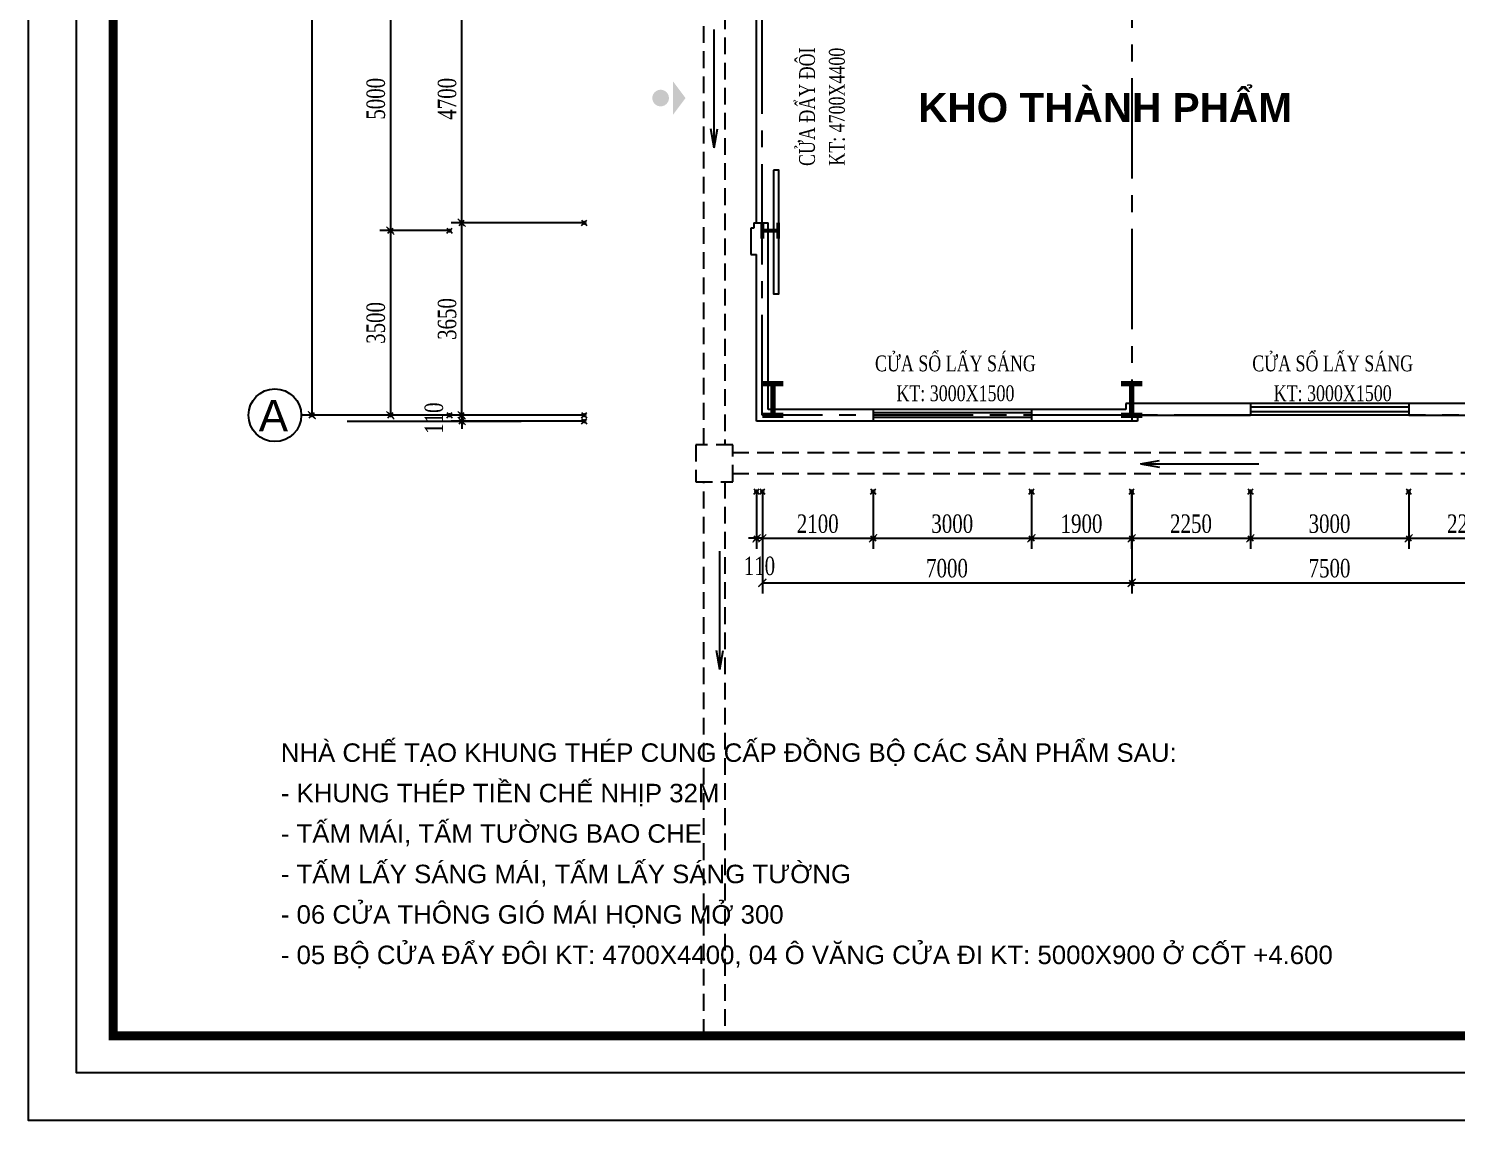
# Model space of a CAD drawing. Extents: x -32628 to 190565, y 82974 to 183560.
# Drawn here: x -32628 to -5567, y 82974 to 103676 of the extents above; entities that cross this region are included whole.
import ezdxf
from ezdxf.enums import TextEntityAlignment as Align

# ---------------------------------------------------------------- set-up
doc = ezdxf.new("R2010")
doc.units = 0
doc.header["$LTSCALE"] = 100
doc.header["$MEASUREMENT"] = 0
doc.header["$PDMODE"] = 35
doc.header["$PDSIZE"] = 50
doc.linetypes.add('CENTER2', pattern=[28.575, 19.05, -3.175, 3.175, -3.175])
doc.linetypes.add('HIDDEN2', pattern=[4.7625, 3.175, -1.5875])
doc.layers.get('0').update_dxf_attribs({"linetype": 'CONTINUOUS'})
for name, color, linetype in [('DWGshare.com_CUA_DWGshare.com', 13, 'CONTINUOUS'), ('DWGshare.com_DIM_DWGshare.com', 8, 'CONTINUOUS'), ('DWGshare.com_KHUAT_DWGshare.com', 145, 'HIDDEN2'), ('DWGshare.com_TEXT_DWGshare.com', 2, 'CONTINUOUS'), ('DWGshare.com_THAY_DWGshare.com', 9, 'CONTINUOUS'), ('DWGshare.com_WALLS_BLINE_DWGshare.com', 251, 'CENTER2'), ('DWGshare.com_WALLS_DWGshare.com', 31, 'CONTINUOUS')]:
    doc.layers.add(name, color=color, linetype=linetype)
doc.layers.add('DWGshare.com_DEFPOINTS_DWGshare.com', color=7, linetype='CONTINUOUS', plot=False)
doc.styles.add('1', font='vntimeh.shx', dxfattribs={"width": 0.75})
doc.styles.add('VHARIAL', font='')
doc.styles.add('VHAVANB', font='')
doc.styles.get('VHARIAL').set_extended_font_data('.VnArialH')
doc.styles.get('VHAVANB').set_extended_font_data('.VnArialH', bold=True)
doc.dimstyles.new('D2-100', dxfattribs={"dimtxt": 350, "dimasz": 150, "dimexe": 200, "dimexo": 0, "dimgap": 100, "dimtad": 1, "dimdec": 0, "dimzin": 0, "dimdsep": 46, "dimtxsty": '1', "dimblk1": 'ARCHTICK', "dimblk2": 'ARCHTICK', "dimsah": 1, "dimcen": 0.09, "dimclrd": 256, "dimclre": 256, "dimclrt": 2, "dimadec": 0, "dimazin": 0, "dimtfac": 1, "dimtdec": 0, "dimtmove": 2, "dimatfit": 3, "dimldrblk": 'ARCHTICK', "dimfxl": 1, "dimtolj": 1, "dimtzin": 0, "dimarcsym": 0})

# ---------------------------------------------------------------- blocks, each defined once
blk = doc.blocks.new('_ARCHTICK')
at = {"color": 0, "linetype": 'ByBlock', "const_width": 0.15}
blk.add_lwpolyline([(-0.5, -0.5), (0.5, 0.5)], dxfattribs=at)
blk = doc.blocks.new('*D96')
at = {"linetype": 'ByBlock', "transparency": 16777216}
for p, q in [((111429, 128344), (106065, 128344)), ((106265, 128344), (106265, 96344)), ((111429, 96344), (106065, 96344))]:
    blk.add_line(p, q, dxfattribs=at)
at = {"layer": 'DWGshare.com_DEFPOINTS_DWGshare.com', "color": 0, "linetype": 'ByBlock', "transparency": 16777216}
for p in [(111429, 128344), (106265, 96344), (111429, 96344)]:
    blk.add_point(p, dxfattribs=at)
at = {"linetype": 'ByBlock', "transparency": 16777216, "xscale": 150, "yscale": 150, "zscale": 150}
for p, rotation in [((106265, 128344), 90), ((106265, 96344), 270)]:
    blk.add_blockref('_ARCHTICK', p, dxfattribs=dict(at, rotation=rotation))
at = {"color": 2, "linetype": 'ByBlock', "transparency": 16777216, "insert": (105990, 112344), "char_height": 350, "attachment_point": 5, "rotation": 90, "style": '1'}
blk.add_mtext('\\A1;32000', dxfattribs=at)
blk = doc.blocks.new('*D88')
at = {"linetype": 'ByBlock', "transparency": 16777216}
for p, q in [((-24420, 99994), (-24420, 96344)), ((-22096, 96344), (-24620, 96344))]:
    blk.add_line(p, q, dxfattribs=at)
at = {"layer": 'DWGshare.com_DEFPOINTS_DWGshare.com', "color": 0, "linetype": 'ByBlock', "transparency": 16777216}
for p in [(-22096, 99994), (-24420, 96344), (-22096, 96344)]:
    blk.add_point(p, dxfattribs=at)
at = {"linetype": 'ByBlock', "transparency": 16777216, "xscale": 150, "yscale": 150, "zscale": 150}
for p, rotation in [((-24420, 99994), 90), ((-24420, 96344), 270)]:
    blk.add_blockref('_ARCHTICK', p, dxfattribs=dict(at, rotation=rotation))
at = {"color": 2, "linetype": 'ByBlock', "transparency": 16777216, "insert": (-24695, 98169), "char_height": 350, "attachment_point": 5, "rotation": 90, "style": '1'}
blk.add_mtext('\\A1;3650', dxfattribs=at)
blk = doc.blocks.new('*D87')
at = {"linetype": 'ByBlock', "transparency": 16777216}
for p, q in [((-24420, 104694), (-24420, 99994)), ((-22096, 99994), (-24620, 99994))]:
    blk.add_line(p, q, dxfattribs=at)
at = {"layer": 'DWGshare.com_DEFPOINTS_DWGshare.com', "color": 0, "linetype": 'ByBlock', "transparency": 16777216}
for p in [(-22096, 104694), (-24420, 99994), (-22096, 99994)]:
    blk.add_point(p, dxfattribs=at)
at = {"linetype": 'ByBlock', "transparency": 16777216, "xscale": 150, "yscale": 150, "zscale": 150}
for p, rotation in [((-24420, 104694), 90), ((-24420, 99994), 270)]:
    blk.add_blockref('_ARCHTICK', p, dxfattribs=dict(at, rotation=rotation))
at = {"color": 2, "linetype": 'ByBlock', "transparency": 16777216, "insert": (-24695, 102344), "char_height": 350, "attachment_point": 5, "rotation": 90, "style": '1'}
blk.add_mtext('\\A1;4700', dxfattribs=at)
blk = doc.blocks.new('*D94')
at = {"linetype": 'ByBlock', "transparency": 16777216}
for p, q in [((-25771, 104844), (-25771, 99844)), ((-24650, 99844), (-25971, 99844))]:
    blk.add_line(p, q, dxfattribs=at)
at = {"layer": 'DWGshare.com_DEFPOINTS_DWGshare.com', "color": 0, "linetype": 'ByBlock', "transparency": 16777216}
for p in [(-24650, 104844), (-25771, 99844), (-24650, 99844)]:
    blk.add_point(p, dxfattribs=at)
at = {"linetype": 'ByBlock', "transparency": 16777216, "xscale": 150, "yscale": 150, "zscale": 150}
for p, rotation in [((-25771, 104844), 90), ((-25771, 99844), 270)]:
    blk.add_blockref('_ARCHTICK', p, dxfattribs=dict(at, rotation=rotation))
at = {"color": 2, "linetype": 'ByBlock', "transparency": 16777216, "insert": (-26046, 102344), "char_height": 350, "attachment_point": 5, "rotation": 90, "style": '1'}
blk.add_mtext('\\A1;5000', dxfattribs=at)
blk = doc.blocks.new('*D95')
at = {"linetype": 'ByBlock', "transparency": 16777216}
for p, q in [((-25771, 99844), (-25771, 96344)), ((-24650, 96344), (-25971, 96344))]:
    blk.add_line(p, q, dxfattribs=at)
at = {"layer": 'DWGshare.com_DEFPOINTS_DWGshare.com', "color": 0, "linetype": 'ByBlock', "transparency": 16777216}
for p in [(-24650, 99844), (-25771, 96344), (-24650, 96344)]:
    blk.add_point(p, dxfattribs=at)
at = {"linetype": 'ByBlock', "transparency": 16777216, "xscale": 150, "yscale": 150, "zscale": 150}
for p, rotation in [((-25771, 99844), 90), ((-25771, 96344), 270)]:
    blk.add_blockref('_ARCHTICK', p, dxfattribs=dict(at, rotation=rotation))
at = {"color": 2, "linetype": 'ByBlock', "transparency": 16777216, "insert": (-26046, 98094), "char_height": 350, "attachment_point": 5, "rotation": 90, "style": '1'}
blk.add_mtext('\\A1;3500', dxfattribs=at)
blk = doc.blocks.new('*D112')
at = {"linetype": 'ByBlock', "transparency": 16777216}
for p, q in [((113497, 94899), (113497, 93811)), ((115597, 94899), (115597, 93811)), ((113497, 94011), (115597, 94011))]:
    blk.add_line(p, q, dxfattribs=at)
at = {"layer": 'DWGshare.com_DEFPOINTS_DWGshare.com', "color": 0, "linetype": 'ByBlock', "transparency": 16777216}
for p in [(113497, 94899), (115597, 94899), (115597, 94011)]:
    blk.add_point(p, dxfattribs=at)
at = {"linetype": 'ByBlock', "transparency": 16777216, "xscale": 150, "yscale": 150, "zscale": 150, "rotation": 180}
blk.add_blockref('_ARCHTICK', (113497, 94011), dxfattribs=at)
at = {"linetype": 'ByBlock', "transparency": 16777216, "xscale": 150, "yscale": 150, "zscale": 150}
blk.add_blockref('_ARCHTICK', (115597, 94011), dxfattribs=at)
at = {"color": 2, "linetype": 'ByBlock', "transparency": 16777216, "insert": (114547, 94286), "char_height": 350, "attachment_point": 5, "style": '1'}
blk.add_mtext('\\A1;2100', dxfattribs=at)
blk = doc.blocks.new('*D113')
at = {"linetype": 'ByBlock', "transparency": 16777216}
for p, q in [((-13622, 94899), (-13622, 93811)), ((-16622, 94011), (-13622, 94011))]:
    blk.add_line(p, q, dxfattribs=at)
at = {"layer": 'DWGshare.com_DEFPOINTS_DWGshare.com', "color": 0, "linetype": 'ByBlock', "transparency": 16777216}
for p in [(-16622, 94899), (-13622, 94899), (-13622, 94011)]:
    blk.add_point(p, dxfattribs=at)
at = {"linetype": 'ByBlock', "transparency": 16777216, "xscale": 150, "yscale": 150, "zscale": 150, "rotation": 180}
blk.add_blockref('_ARCHTICK', (-16622, 94011), dxfattribs=at)
at = {"linetype": 'ByBlock', "transparency": 16777216, "xscale": 150, "yscale": 150, "zscale": 150}
blk.add_blockref('_ARCHTICK', (-13622, 94011), dxfattribs=at)
at = {"color": 2, "linetype": 'ByBlock', "transparency": 16777216, "insert": (-15122, 94286), "char_height": 350, "attachment_point": 5, "style": '1'}
blk.add_mtext('\\A1;3000', dxfattribs=at)
blk = doc.blocks.new('*D114')
at = {"linetype": 'ByBlock', "transparency": 16777216}
for p, q in [((-11722, 94899), (-11722, 93811)), ((-13622, 94011), (-11722, 94011))]:
    blk.add_line(p, q, dxfattribs=at)
at = {"layer": 'DWGshare.com_DEFPOINTS_DWGshare.com', "color": 0, "linetype": 'ByBlock', "transparency": 16777216}
for p in [(-13622, 94899), (-11722, 94899), (-11722, 94011)]:
    blk.add_point(p, dxfattribs=at)
at = {"linetype": 'ByBlock', "transparency": 16777216, "xscale": 150, "yscale": 150, "zscale": 150, "rotation": 180}
blk.add_blockref('_ARCHTICK', (-13622, 94011), dxfattribs=at)
at = {"linetype": 'ByBlock', "transparency": 16777216, "xscale": 150, "yscale": 150, "zscale": 150}
blk.add_blockref('_ARCHTICK', (-11722, 94011), dxfattribs=at)
at = {"color": 2, "linetype": 'ByBlock', "transparency": 16777216, "insert": (-12672, 94286), "char_height": 350, "attachment_point": 5, "style": '1'}
blk.add_mtext('\\A1;1900', dxfattribs=at)
blk = doc.blocks.new('*D115')
at = {"linetype": 'ByBlock', "transparency": 16777216}
for p, q in [((-9472, 94899), (-9472, 93811)), ((-11722, 94011), (-9472, 94011))]:
    blk.add_line(p, q, dxfattribs=at)
at = {"layer": 'DWGshare.com_DEFPOINTS_DWGshare.com', "color": 0, "linetype": 'ByBlock', "transparency": 16777216}
for p in [(-11722, 94899), (-9472, 94899), (-9472, 94011)]:
    blk.add_point(p, dxfattribs=at)
at = {"linetype": 'ByBlock', "transparency": 16777216, "xscale": 150, "yscale": 150, "zscale": 150, "rotation": 180}
blk.add_blockref('_ARCHTICK', (-11722, 94011), dxfattribs=at)
at = {"linetype": 'ByBlock', "transparency": 16777216, "xscale": 150, "yscale": 150, "zscale": 150}
blk.add_blockref('_ARCHTICK', (-9472, 94011), dxfattribs=at)
at = {"color": 2, "linetype": 'ByBlock', "transparency": 16777216, "insert": (-10597, 94286), "char_height": 350, "attachment_point": 5, "style": '1'}
blk.add_mtext('\\A1;2250', dxfattribs=at)
blk = doc.blocks.new('*D116')
at = {"linetype": 'ByBlock', "transparency": 16777216}
for p, q in [((-6472, 94899), (-6472, 93811)), ((-9472, 94011), (-6472, 94011))]:
    blk.add_line(p, q, dxfattribs=at)
at = {"layer": 'DWGshare.com_DEFPOINTS_DWGshare.com', "color": 0, "linetype": 'ByBlock', "transparency": 16777216}
for p in [(-9472, 94899), (-6472, 94899), (-6472, 94011)]:
    blk.add_point(p, dxfattribs=at)
at = {"linetype": 'ByBlock', "transparency": 16777216, "xscale": 150, "yscale": 150, "zscale": 150, "rotation": 180}
blk.add_blockref('_ARCHTICK', (-9472, 94011), dxfattribs=at)
at = {"linetype": 'ByBlock', "transparency": 16777216, "xscale": 150, "yscale": 150, "zscale": 150}
blk.add_blockref('_ARCHTICK', (-6472, 94011), dxfattribs=at)
at = {"color": 2, "linetype": 'ByBlock', "transparency": 16777216, "insert": (-7972, 94286), "char_height": 350, "attachment_point": 5, "style": '1'}
blk.add_mtext('\\A1;3000', dxfattribs=at)
blk = doc.blocks.new('*D117')
at = {"linetype": 'ByBlock', "transparency": 16777216}
for p, q in [((-4222, 94899), (-4222, 93811)), ((-6472, 94011), (-4222, 94011))]:
    blk.add_line(p, q, dxfattribs=at)
at = {"layer": 'DWGshare.com_DEFPOINTS_DWGshare.com', "color": 0, "linetype": 'ByBlock', "transparency": 16777216}
for p in [(-6472, 94899), (-4222, 94899), (-4222, 94011)]:
    blk.add_point(p, dxfattribs=at)
at = {"linetype": 'ByBlock', "transparency": 16777216, "xscale": 150, "yscale": 150, "zscale": 150, "rotation": 180}
blk.add_blockref('_ARCHTICK', (-6472, 94011), dxfattribs=at)
at = {"linetype": 'ByBlock', "transparency": 16777216, "xscale": 150, "yscale": 150, "zscale": 150}
blk.add_blockref('_ARCHTICK', (-4222, 94011), dxfattribs=at)
at = {"color": 2, "linetype": 'ByBlock', "transparency": 16777216, "insert": (-5347, 94286), "char_height": 350, "attachment_point": 5, "style": '1'}
blk.add_mtext('\\A1;2250', dxfattribs=at)
blk = doc.blocks.new('*D130')
at = {"linetype": 'ByBlock', "transparency": 16777216}
for p, q in [((113497, 94899), (113497, 92967)), ((120497, 94899), (120497, 92967)), ((113497, 93167), (120497, 93167))]:
    blk.add_line(p, q, dxfattribs=at)
at = {"layer": 'DWGshare.com_DEFPOINTS_DWGshare.com', "color": 0, "linetype": 'ByBlock', "transparency": 16777216}
for p in [(113497, 94899), (120497, 94899), (120497, 93167)]:
    blk.add_point(p, dxfattribs=at)
at = {"linetype": 'ByBlock', "transparency": 16777216, "xscale": 150, "yscale": 150, "zscale": 150, "rotation": 180}
blk.add_blockref('_ARCHTICK', (113497, 93167), dxfattribs=at)
at = {"linetype": 'ByBlock', "transparency": 16777216, "xscale": 150, "yscale": 150, "zscale": 150}
blk.add_blockref('_ARCHTICK', (120497, 93167), dxfattribs=at)
at = {"color": 2, "linetype": 'ByBlock', "transparency": 16777216, "insert": (116997, 93442), "char_height": 350, "attachment_point": 5, "style": '1'}
blk.add_mtext('\\A1;7000', dxfattribs=at)
blk = doc.blocks.new('*D131')
at = {"linetype": 'ByBlock', "transparency": 16777216}
for p, q in [((-4222, 94899), (-4222, 92967)), ((-11722, 93167), (-4222, 93167))]:
    blk.add_line(p, q, dxfattribs=at)
at = {"layer": 'DWGshare.com_DEFPOINTS_DWGshare.com', "color": 0, "linetype": 'ByBlock', "transparency": 16777216}
for p in [(-11722, 94899), (-4222, 94899), (-4222, 93167)]:
    blk.add_point(p, dxfattribs=at)
at = {"linetype": 'ByBlock', "transparency": 16777216, "xscale": 150, "yscale": 150, "zscale": 150, "rotation": 180}
blk.add_blockref('_ARCHTICK', (-11722, 93167), dxfattribs=at)
at = {"linetype": 'ByBlock', "transparency": 16777216, "xscale": 150, "yscale": 150, "zscale": 150}
blk.add_blockref('_ARCHTICK', (-4222, 93167), dxfattribs=at)
at = {"color": 2, "linetype": 'ByBlock', "transparency": 16777216, "insert": (-7972, 93442), "char_height": 350, "attachment_point": 5, "style": '1'}
blk.add_mtext('\\A1;7500', dxfattribs=at)
blk = doc.blocks.new('*D136')
at = {"linetype": 'ByBlock', "transparency": 16777216}
for p, q in [((111429, 96344), (108905, 96344)), ((109105, 96344), (109105, 96494)), ((109105, 96344), (109105, 96234)), ((109105, 96344), (109105, 96234)), ((111429, 96234), (108905, 96234)), ((109105, 96234), (109105, 96084))]:
    blk.add_line(p, q, dxfattribs=at)
at = {"layer": 'DWGshare.com_DEFPOINTS_DWGshare.com', "color": 0, "linetype": 'ByBlock', "transparency": 16777216}
for p in [(111429, 96344), (109105, 96234), (111429, 96234)]:
    blk.add_point(p, dxfattribs=at)
at = {"linetype": 'ByBlock', "transparency": 16777216, "xscale": 150, "yscale": 150, "zscale": 150}
for p, rotation in [((109105, 96344), 270), ((109105, 96234), 90)]:
    blk.add_blockref('_ARCHTICK', p, dxfattribs=dict(at, rotation=rotation))
at = {"color": 2, "linetype": 'ByBlock', "transparency": 16777216, "insert": (108580, 96289), "char_height": 350, "attachment_point": 5, "rotation": 90, "style": '1'}
blk.add_mtext('\\A1;110', dxfattribs=at)
blk = doc.blocks.new('*D137')
at = {"linetype": 'ByBlock', "transparency": 16777216}
for p, q in [((113387, 94899), (113387, 93811)), ((113497, 94899), (113497, 93811)), ((113387, 94011), (113237, 94011)), ((113497, 94011), (113387, 94011)), ((113497, 94011), (113387, 94011)), ((113497, 94011), (113647, 94011))]:
    blk.add_line(p, q, dxfattribs=at)
at = {"layer": 'DWGshare.com_DEFPOINTS_DWGshare.com', "color": 0, "linetype": 'ByBlock', "transparency": 16777216}
for p in [(113387, 94899), (113497, 94899), (113387, 94011)]:
    blk.add_point(p, dxfattribs=at)
at = {"linetype": 'ByBlock', "transparency": 16777216, "xscale": 150, "yscale": 150, "zscale": 150}
blk.add_blockref('_ARCHTICK', (113387, 94011), dxfattribs=at)
at = {"linetype": 'ByBlock', "transparency": 16777216, "xscale": 150, "yscale": 150, "zscale": 150, "rotation": 180}
blk.add_blockref('_ARCHTICK', (113497, 94011), dxfattribs=at)
at = {"color": 2, "linetype": 'ByBlock', "transparency": 16777216, "insert": (113442, 93486), "char_height": 350, "attachment_point": 5, "style": '1'}
blk.add_mtext('\\A1;110', dxfattribs=at)

msp = doc.modelspace()

# ---------------------------------------------------------------- hatches: boundary and pattern name
at = {"layer": 'DWGshare.com_THAY_DWGshare.com'}
h = msp.add_hatch(color=256, dxfattribs=at)
h.paths.add_polyline_path([(-20412.8, 102043.2), (-20176.5, 102358.2), (-20412.8, 102673.2)])
h.paths.add_polyline_path([(-20649, 102515.7, 1), (-20649, 102200.7, 1)])

# ---------------------------------------------------------------- linework, layer by layer
at = {"layer": 'DWGshare.com_CUA_DWGshare.com'}
for p, q in [((-13621.8, 96453.9), (-16621.8, 96453.9)), ((-13621.8, 96387), (-16621.8, 96387)), ((-6471.8, 96563.9), (-9471.8, 96563.9)), ((-6471.8, 96497), (-9471.8, 96497)), ((-6471.8, 96410.7), (-9471.8, 96410.7)), ((-6471.8, 96343.9), (-9471.8, 96343.9)), ((-13621.8, 96300.7), (-16621.8, 96300.7)), ((-13621.8, 96233.9), (-16621.8, 96233.9))]:
    msp.add_line(p, q, dxfattribs=at)
msp.add_lwpolyline([(-18511.8, 100993.9), (-18511.8, 98643.9), (-18411.8, 98643.9), (-18411.8, 100993.9)], close=True, dxfattribs=at)
at = {"layer": 'DWGshare.com_DEFPOINTS_DWGshare.com'}
msp.add_lwpolyline([(40035.4, 82973.9), (-32628.4, 82973.9), (-32628.4, 136144.2), (40035.4, 136144.2)], close=True, dxfattribs=at)
at = {"layer": 'DWGshare.com_DIM_DWGshare.com'}
for p, q in [((-19637.5, 101414.9), (-19637.5, 103657.9)), ((-19637.5, 101414.9), (-19700.8, 101773.5)), ((-19637.5, 101414.9), (-19574.2, 101773.5)), ((-11553.8, 95424.7), (-11195.3, 95488)), ((-11553.8, 95424.7), (-9310.8, 95424.7)), ((-11553.8, 95424.7), (-11195.3, 95361.3)), ((-19527.5, 91523.6), (-19527.5, 93766.6)), ((-19527.5, 91523.6), (-19590.8, 91882.1)), ((-19527.5, 91523.6), (-19464.2, 91882.1))]:
    msp.add_line(p, q, dxfattribs=at)
at = {"layer": 'DWGshare.com_KHUAT_DWGshare.com'}
for p, q in [((-19431.8, 108743.9), (-19431.8, 95783.9)), ((-19831.8, 95783.9), (-19831.8, 108343.9)), ((2928.2, 95633.9), (-19281.8, 95633.9)), ((-19831.8, 84577.8), (-19831.8, 95083.9)), ((-19431.8, 95083.9), (-19431.8, 84577.8)), ((2928.2, 95233.9), (-19281.8, 95233.9))]:
    msp.add_line(p, q, dxfattribs=at)
msp.add_lwpolyline([(-19281.8, 95083.9), (-19281.8, 95783.9), (-19981.8, 95783.9), (-19981.8, 95083.9)], close=True, dxfattribs=at)
at = {"layer": 'DWGshare.com_TEXT_DWGshare.com'}
msp.add_circle((-27959.4, 96343.9), 500, dxfattribs=at)
at = {"layer": 'DWGshare.com_THAY_DWGshare.com'}
for p, q in [((-18831.8, 99993.9), (-18831.8, 104693.9)), ((-26589.6, 96233.9), (-23289.6, 96233.9))]:
    msp.add_line(p, q, dxfattribs=at)
msp.add_lwpolyline([(39129.5, 83879.8), (-31722.5, 83879.8), (-31722.5, 135238.3), (39129.5, 135238.3)], close=True, dxfattribs=at)
at = {"layer": 'DWGshare.com_THAY_DWGshare.com', "const_width": 173.7}
msp.add_lwpolyline([(-31024.5, 84577.8), (-31024.5, 134540.3), (38431.4, 134540.3), (38431.4, 84577.8)], close=True, dxfattribs=at)
at = {"layer": 'DWGshare.com_WALLS_BLINE_DWGshare.com'}
for p, q in [((-18721.8, 96343.9), (-18721.8, 128343.9)), ((-11721.8, 128453.9), (-11721.8, 96233.9)), ((25278.2, 96343.9), (-18721.8, 96343.9))]:
    msp.add_line(p, q, dxfattribs=at)
at = {"layer": 'DWGshare.com_WALLS_DWGshare.com'}
for p, q in [((-18881.8, 99893.9), (-18941.8, 99893.9)), ((-18941.8, 99893.9), (-18941.8, 99393.9)), ((-18881.8, 99993.9), (-18611.8, 99993.9)), ((-18881.8, 99993.9), (-18881.8, 99893.9)), ((-18611.8, 96453.9), (-18611.8, 99993.9)), ((-18941.8, 99393.9), (-18831.8, 99393.9)), ((-18831.8, 96233.9), (-18831.8, 99393.9)), ((-16621.8, 96453.9), (-18611.8, 96453.9)), ((-16621.8, 96453.9), (-16621.8, 96233.9)), ((-11831.8, 96453.9), (-13621.8, 96453.9)), ((-13621.8, 96453.9), (-13621.8, 96233.9)), ((-11831.8, 96563.9), (-11831.8, 96453.9)), ((-9471.8, 96563.9), (-11831.8, 96563.9)), ((-11611.8, 96343.9), (-9471.8, 96343.9)), ((-11611.8, 96343.9), (-11611.8, 96233.9)), ((-9471.8, 96563.9), (-9471.8, 96343.9)), ((-6471.8, 96563.9), (-6471.8, 96343.9)), ((-2821.8, 96563.9), (-6471.8, 96563.9)), ((-6471.8, 96343.9), (-2821.8, 96343.9)), ((-16621.8, 96233.9), (-18831.8, 96233.9)), ((-11611.8, 96233.9), (-13621.8, 96233.9))]:
    msp.add_line(p, q, dxfattribs=at)
for points, const_width in [([(-18721.8, 99693.9), (-18721.8, 99993.9)], 75), ([(-18721.8, 99843.9), (-18421.8, 99843.9)], 75), ([(-18421.8, 99693.9), (-18421.8, 99993.9)], 75), ([(-18321.8, 96943.9), (-18721.8, 96943.9)], 100), ([(-18521.8, 96343.9), (-18521.8, 96943.9)], 100), ([(-11521.8, 96943.9), (-11921.8, 96943.9)], 100), ([(-11721.8, 96343.9), (-11721.8, 96943.9)], 100), ([(-18321.8, 96343.9), (-18721.8, 96343.9)], 100), ([(-11521.8, 96343.9), (-11921.8, 96343.9)], 100)]:
    msp.add_lwpolyline(points, dxfattribs=dict(at, const_width=const_width))

# ---------------------------------------------------------------- texts
at = {"layer": 'DWGshare.com_TEXT_DWGshare.com', "style": '1', "width": 0.75}
for s, p in [('cöa ®Èy ®«i', (-17925.7, 102193.8)), ('kt: 4700x4400', (-17307.7, 102193.8))]:
    msp.add_text(s, height=300, rotation=90, dxfattribs=at).set_placement(p, align=Align.MIDDLE)
at = {"layer": 'DWGshare.com_TEXT_DWGshare.com', "style": 'VHAVANB'}
msp.add_text('kho thµnh phÈm', height=550, dxfattribs=at).set_placement((-12226.4, 102257.3), align=Align.MIDDLE)
at = {"layer": 'DWGshare.com_TEXT_DWGshare.com', "style": '1', "width": 0.75}
for s, p in [('cöa sæ lÊy s¸ng', (-15062, 97378.1)), ('cöa sæ lÊy s¸ng', (-7912, 97378.1)), ('kt: 3000x1500', (-15062, 96760)), ('kt: 3000x1500', (-7912, 96760))]:
    msp.add_text(s, height=300, dxfattribs=at).set_placement(p, align=Align.MIDDLE)
at = {"layer": 'DWGshare.com_TEXT_DWGshare.com', "style": 'VHARIAL'}
for s, height, p in [('a', 600, (-28267.5, 96036.1)), ('nhµ chÕ t¹o khung thÐp cung cÊp ®ång bé c¸c s¶n phÈm sau:', 350.043, (-27848, 89772.9)), ('- khung thÐp tiÒn chÕ nhÞp 32m', 350.043, (-27848, 89006)), ('- tÊm m¸i, tÊm t\xadêng bao che', 350.043, (-27848, 88239.1)), ('- tÊm lÊy s¸ng m¸i, tÊm lÊy s¸ng t\xadêng', 350.043, (-27848, 87472.1)), ('- 06 cöa th«ng giã m¸i häng më 300', 350.043, (-27848, 86705.2)), ('- 05 bé cöa ®Èy ®«i kt: 4700x4400, 04 « v¨ng cöa ®i kt: 5000x900 ë cèt +4.600', 350.043, (-27848, 85938.3))]:
    msp.add_text(s, height=height, dxfattribs=at).set_placement(p)

# ---------------------------------------------------------------- dimensions: what is measured, and where the dimension line sits
at = {"layer": 'DWGshare.com_DIM_DWGshare.com'}
for base, p1, p2, angle, picture, middle in [((-27259.4, 96343.9), (-22095.9, 128343.9), (-22095.9, 96343.9), 270, '*D96', (-27534.4, 112343.9)), ((-24419.7, 96233.9), (-22095.9, 96343.9), (-22095.9, 96233.9), 90, '*D136', (-24944.7, 96288.9))]:
    dim = msp.add_linear_dim(base=base, p1=p1, p2=p2, angle=angle, dimstyle='D2-100', dxfattribs=at)
    dim.commit()
    dim.dimension.update_dxf_attribs({"geometry": picture, "text_midpoint": middle, "insert": (-133524.8, 0)})
for base, p1, p2, picture, middle in [((-25770.8, 99843.9), (-24650, 104843.9), (-24650, 99843.9), '*D94', (-26045.8, 102343.9)), ((-24419.7, 99993.9), (-22095.9, 104693.9), (-22095.9, 99993.9), '*D87', (-24694.7, 102343.9)), ((-25770.8, 96343.9), (-24650, 99843.9), (-24650, 96343.9), '*D95', (-26045.8, 98093.9)), ((-24419.7, 96343.9), (-22095.9, 99993.9), (-22095.9, 96343.9), '*D88', (-24694.7, 98168.9))]:
    dim = msp.add_linear_dim(base=base, p1=p1, p2=p2, angle=270, dimstyle='D2-100', override={"dimse1": 1}, dxfattribs=at)
    dim.commit()
    dim.dimension.update_dxf_attribs({"geometry": picture, "text_midpoint": middle})
for base, p2, picture, middle in [((-18831.8, 94010.9), (-18831.8, 94898.7), '*D137', (-18776.8, 93485.9)), ((-16621.8, 94010.9), (-16621.8, 94898.7), '*D112', (-17671.8, 94285.9)), ((-11721.8, 93167.3), (-11721.8, 94898.7), '*D130', (-15221.8, 93442.3))]:
    dim = msp.add_linear_dim(base=base, p1=(-18721.8, 94898.7), p2=p2, dimstyle='D2-100', dxfattribs=at)
    dim.commit()
    dim.dimension.update_dxf_attribs({"geometry": picture, "text_midpoint": middle, "insert": (-132218.5, 0)})
for base, p1, p2, picture, middle in [((-13621.8, 94010.9), (-16621.8, 94898.7), (-13621.8, 94898.7), '*D113', (-15121.8, 94285.9)), ((-11721.8, 94010.9), (-13621.8, 94898.7), (-11721.8, 94898.7), '*D114', (-12671.8, 94285.9)), ((-9471.8, 94010.9), (-11721.8, 94898.7), (-9471.8, 94898.7), '*D115', (-10596.8, 94285.9)), ((-4221.8, 93167.3), (-11721.8, 94898.7), (-4221.8, 94898.7), '*D131', (-7971.8, 93442.3)), ((-6471.8, 94010.9), (-9471.8, 94898.7), (-6471.8, 94898.7), '*D116', (-7971.8, 94285.9)), ((-4221.8, 94010.9), (-6471.8, 94898.7), (-4221.8, 94898.7), '*D117', (-5346.8, 94285.9))]:
    dim = msp.add_linear_dim(base=base, p1=p1, p2=p2, dimstyle='D2-100', override={"dimse1": 1}, dxfattribs=at)
    dim.commit()
    dim.dimension.update_dxf_attribs({"geometry": picture, "text_midpoint": middle})

doc.saveas('drawing.dxf')
